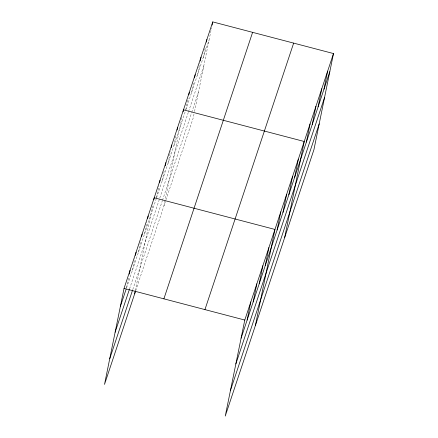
<?xml version="1.0" encoding="UTF-8"?>
<svg xmlns="http://www.w3.org/2000/svg" width="438" height="438" viewBox="0 0 438 438"><rect width="100%" height="100%" fill="white"/><g stroke="black" fill="none" stroke-linecap="round" stroke-linejoin="round"><path stroke-width="0.33" stroke-dasharray="2.19 1.64" d="M126.516 287.771L128.761 276.75M132.418 270.301L134.789 258.634M138.452 252.179L140.822 240.511M144.48 234.056L146.856 222.389M135.32 290.624L152.889 204.267M156.503 197.702L158.874 186.03M162.224 180.757L164.338 170.387M168.077 163.171L170.453 151.504M173.935 145.58L176.043 135.211M163.943 205.898L182.033 116.973M185.778 109.757L188.148 98.09M191.499 92.818L193.612 82.443M197.357 75.232L199.728 63.559M203.21 57.641L205.455 46.62M194.001 114.099L193.218 117.953L166.029 199.613M194.521 111.526L211.57 27.736M126.598 287.777L156.371 198.348M156.58 197.719L185.646 110.403M185.854 109.779L209.063 40.055M129.555 288.888L188.362 112.243M188.57 111.613L203.834 65.76M132.785 289.485L162.268 200.916M162.482 200.292L191.548 112.977M191.756 112.347L198.447 92.248M135.709 290.695L165.821 200.243"/><path stroke-width="0.66" d="M333.499 53.556L244.782 320.047L225.241 416.1L313.953 149.61L333.499 53.556L212.758 21.9L124.047 288.39L104.501 384.444L135.501 291.325M129.287 274.161L130.075 270.268M135.452 255.387L136.108 252.146M141.616 236.619L142.142 234.029M147.65 218.496L148.175 215.907M134.663 293.838L135.189 291.265M153.815 199.728L154.209 197.784L274.949 229.441L255.403 325.494M159.536 182.788L160.062 180.193M165.257 165.849L165.92 162.607M171.247 147.611L171.773 145.016M177.1 130.026L177.625 127.431M183.089 111.789L183.484 109.839L304.224 141.496L284.678 237.549M188.811 94.849L189.336 92.254M194.532 77.909L195.195 74.663M200.259 60.964L201.047 57.077M206.375 42.081L206.906 39.486M212.101 25.141L212.758 21.9M247.125 320.079L250.815 301.924M253.153 301.957L256.849 283.802M259.186 283.835L262.882 265.68M265.22 265.713L268.916 247.563M277.106 230.005L280.802 211.85M282.964 212.414L286.655 194.264M288.817 194.828L292.513 176.673M294.675 177.237L298.366 159.087M306.386 142.06L310.077 123.91M312.239 124.474L315.929 106.319M318.092 106.883L321.788 88.733M323.95 89.297L327.64 71.142M120.351 306.545L126.171 289.069M115.123 332.25L129.341 289.534M109.735 358.738L132.572 290.137M163.889 298.836L252.6 32.346M204.94 309.6L293.652 43.11M241.092 338.196L329.803 71.706M235.863 363.907L324.574 97.417M230.47 390.395L319.187 123.899M124.047 288.39L244.782 320.047"/></g></svg>
